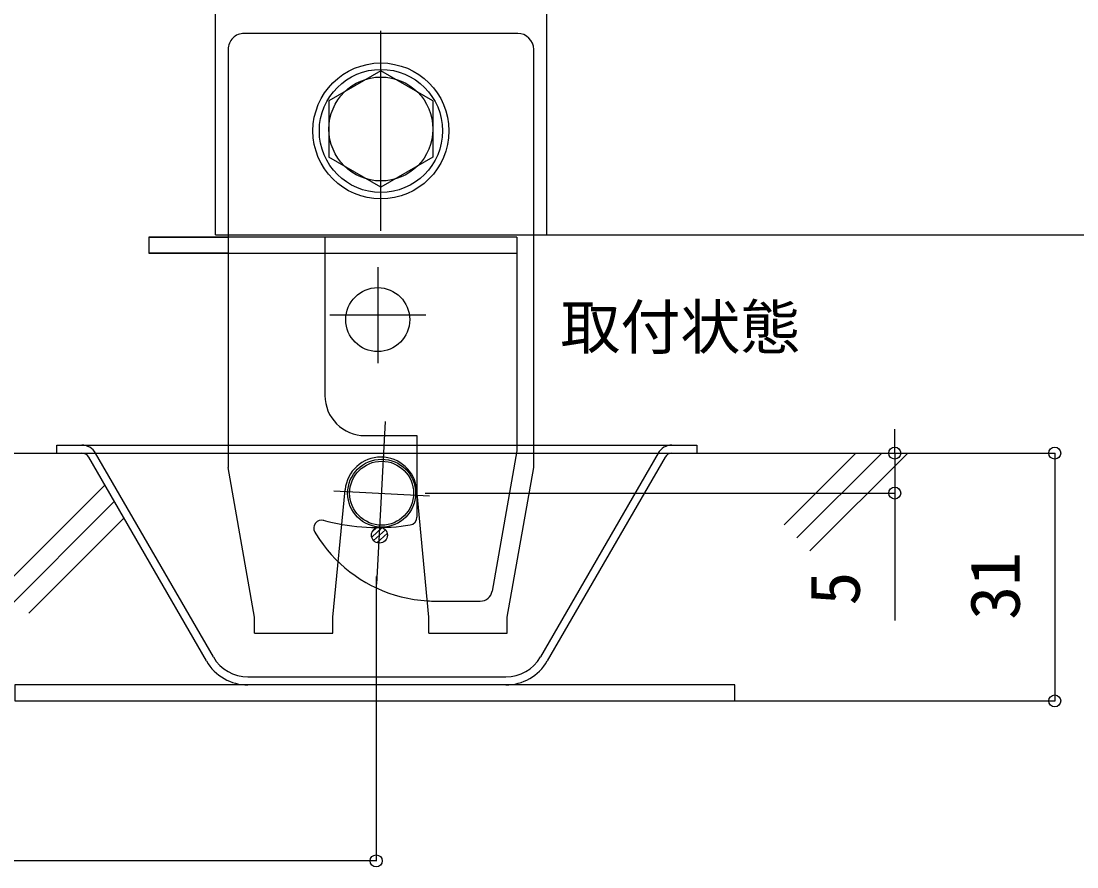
# Model space of a CAD drawing. Units: millimetres, scale not verified. Extents: x -8750 to 8750, y -12999 to 12940.
# Drawn here: x 4703 to 7343, y -10551 to -8436 of the extents above; entities that cross this region are included whole.
import ezdxf
from ezdxf.enums import TextEntityAlignment as Align

# ---------------------------------------------------------------- set-up
doc = ezdxf.new("R2010")
doc.units = ezdxf.units.MM
doc.header["$LTSCALE"] = 70
for name, color, linetype in [('0-2_USER1', 3, 'Continuous'), ('0-5_YKK_12', 2, 'Continuous'), ('0-6_YKK_13', 4, 'Continuous'), ('0-8_YKK_D', 6, 'Continuous')]:
    doc.layers.add(name, color=color, linetype=linetype)
doc.styles.add('ＭＳ ゴシック', font='')
doc.styles.get('ＭＳ ゴシック').set_extended_font_data('MS Gothic')

msp = doc.modelspace()

# ---------------------------------------------------------------- linework, layer by layer
at = {"layer": '0-5_YKK_12'}
for p, q in [((5189.15, -8970.19), (5189.15, -8338.66)), ((6017.15, -8338.66), (6017.15, -8970.19)), ((5189.15, -8970.19), (6017.15, -8970.19)), ((5593.02, -9843.94), (5614.36, -9436.62)), ((2413.83, -9516.06), (7036.49, -9516.06)), ((6611.12, -9695.75), (6790.81, -9516.06)), ((6855.66, -9516.06), (6643.54, -9728.18)), ((6675.97, -9760.6), (6920.51, -9516.06)), ((4592.61, -9916.06), (4911.62, -9597.05)), ((5485.11, -9610.09), (5724.78, -9622.65)), ((4935.36, -9638.16), (4657.46, -9916.06)), ((4722.31, -9916.06), (4959.09, -9679.28))]:
    msp.add_line(p, q, dxfattribs=at)
at = {"layer": '0-6_YKK_13'}
for p, q in [((5945.14, -8466.19), (5261.14, -8466.19)), ((5603.16, -8960.3), (5603.16, -8460.08)), ((5221.14, -8506.19), (5221.17, -8970.19)), ((5985.17, -8970.19), (5985.14, -8506.19)), ((5603.16, -8560.08), (5473.16, -8635.13)), ((5733.16, -8635.13), (5603.16, -8560.08)), ((5473.16, -8635.13), (5473.16, -8775.73)), ((5733.16, -8635.13), (5733.16, -8775.73)), ((5603.16, -8850.78), (5473.16, -8775.73)), ((5733.16, -8775.73), (5603.16, -8850.78)), ((5221.17, -8976.11), (5023.19, -8976.11)), ((5023.19, -8976.19), (5023.19, -9016.19)), ((5023.19, -8976.19), (5221.19, -8976.19)), ((5943.19, -8976.11), (5221.17, -8976.11)), ((5221.19, -8970.19), (5221.19, -9462.22)), ((5463.19, -8976.11), (5463.19, -9372.1)), ((5985.19, -9529.07), (5985.19, -8970.19)), ((5221.19, -9016.19), (5023.19, -9016.19)), ((5221.17, -9016.11), (5943.19, -9016.11)), ((5595.19, -9051.37), (5595.19, -9291.37)), ((5715.19, -9171.37), (5475.19, -9171.37)), ((5221.19, -9462.22), (5221.19, -9551.89)), ((4792.97, -9496.06), (6392.89, -9496.06)), ((4792.97, -9516.06), (4792.97, -9496.06)), ((6392.89, -9496.06), (6392.89, -9516.06)), ((4792.97, -9516.06), (6392.89, -9516.06)), ((5166.83, -10036.06), (4872.38, -9526.06)), ((5184.15, -10026.06), (4889.7, -9516.06)), ((5985.19, -9551.89), (5985.19, -9529.07)), ((6296.33, -9516.06), (6001.89, -10026.06)), ((6313.65, -9526.06), (6019.21, -10036.06)), ((5287.19, -9926.19), (5221.19, -9551.89)), ((5919.19, -9926.19), (5985.19, -9551.89)), ((5483.19, -9926.19), (5513.59, -9607.64)), ((5580.09, -9726.24), (5606.45, -9702.5)), ((5581.74, -9711.93), (5592.05, -9702.65)), ((5584.78, -9734.83), (5614.5, -9708.06)), ((5593.07, -9740.18), (5618.97, -9716.86)), ((5608.61, -9739.01), (5616.18, -9732.19)), ((5739.55, -9886.2), (5851.71, -9886.2)), ((5287.19, -9966.19), (5287.19, -9926.19)), ((5483.19, -9966.19), (5483.19, -9926.19)), ((5919.19, -9966.19), (5919.19, -9926.19)), ((5287.19, -9966.19), (5483.19, -9966.19)), ((5723.19, -9966.19), (5919.19, -9966.19)), ((5270.75, -10076.06), (5915.28, -10076.06))]:
    msp.add_line(p, q, dxfattribs=at)
for points in [[(5023.19, -8976.11), (5023.19, -9016.11), (5221.17, -9016.11)], [(5943.19, -8976.11), (5943.19, -9510.19), (5881.26, -9861.41)], [(5563.19, -9472.11), (5693.19, -9472.11), (5693.19, -9675.99)], [(5723.19, -9966.19), (5723.19, -9926.19), (5692.78, -9607.64)]]:
    msp.add_lwpolyline(points, dxfattribs=at)
msp.add_lwpolyline([(6488.02, -10136.06), (6488.02, -10096.06), (4688.02, -10096.06), (4688.02, -10136.06)], close=True, dxfattribs=at)
for centre, radius in [((5603.16, -8710.19), 170), ((5603.16, -8710.19), 154), ((5603.16, -8705.43), 130), ((5595.19, -9182.19), 80), ((5604.94, -9616.37), 85), ((5604.94, -9616.37), 80), ((5599.45, -9721.23), 20)]:
    msp.add_circle(centre, radius, dxfattribs=at)
for centre, radius, start, end in [((5261.14, -8506.19), 40, 90, 180.00272), ((5945.14, -8506.19), 40, 0.00272, 90), ((5563.19, -9372.11), 100, 179.99922, 270), ((4855.06, -9536.06), 40, 30, 90), ((6330.97, -9536.06), 40, 90, 150), ((4855.06, -9536.06), 20, 30, 90), ((5603.19, -9616.19), 90, 5.45262, 174.54738), ((6330.97, -9536.06), 20, 90, 150), ((5455.19, -9703.65), 20, 74.974, 210.49242), ((5595.19, -9182.11), 520.01, 254.75645, 276.42471), ((5673.19, -9675.99), 20, 278.97452, 360), ((5739.55, -9536.2), 350, 210.49242, 213.98951), ((5595.19, -9182.11), 520.01, 276.42471, 278.97452), ((5739.55, -9536.2), 350, 213.98951, 255.8328), ((5851.71, -9856.2), 30, 269.99999, 350), ((5739.55, -9536.2), 350, 255.8328, 266.69433), ((5739.55, -9536.2), 350, 266.69433, 270.00248), ((5270.75, -9976.06), 100, 210, 270), ((5915.28, -9976.06), 100, 270, 330), ((5270.75, -9976.06), 120, 210, 270), ((5915.28, -9976.06), 120, 270, 330)]:
    msp.add_arc(centre, radius, start, end, dxfattribs=at)
at = {"layer": '0-8_YKK_D'}
for p, q in [((6018.15, -8970.19), (8089.02, -8970.19)), ((6888.02, -9516.06), (6888.02, -9456.06)), ((6474.72, -9516.06), (7289.02, -9516.06)), ((6484.44, -9516.06), (6889.02, -9516.06)), ((6888.02, -9516.06), (6888.02, -9616.06)), ((7288.02, -9516.06), (7288.02, -10136.06)), ((5714.02, -9616.06), (6889.02, -9616.06)), ((6888.02, -9616.06), (6888.02, -9934.58)), ((5591.27, -9824.94), (5591.27, -10537.06)), ((6489.02, -10136.06), (7289.02, -10136.06)), ((5591.27, -10536.06), (2427.38, -10536.06))]:
    msp.add_line(p, q, dxfattribs=at)
for centre in [(6888.02, -9516.06), (7288.02, -9516.06), (6888.02, -9616.06), (7288.02, -10136.06), (5591.27, -10536.06)]:
    msp.add_circle(centre, 15, dxfattribs=at)

# ---------------------------------------------------------------- texts
at = {"layer": '0-2_USER1', "style": 'ＭＳ ゴシック'}
msp.add_text('取付状態', height=110, dxfattribs=at).set_placement((6051.88, -9288.97), align=Align.BOTTOM_LEFT)
at = {"layer": '0-8_YKK_D', "style": 'ＭＳ ゴシック'}
for s, p in [('31', (7238.02, -9932.79)), ('5', (6838.02, -9897.14))]:
    msp.add_text(s, height=124.6, rotation=90, dxfattribs=at).set_placement(p, align=Align.BOTTOM_LEFT)

doc.saveas('drawing.dxf')
